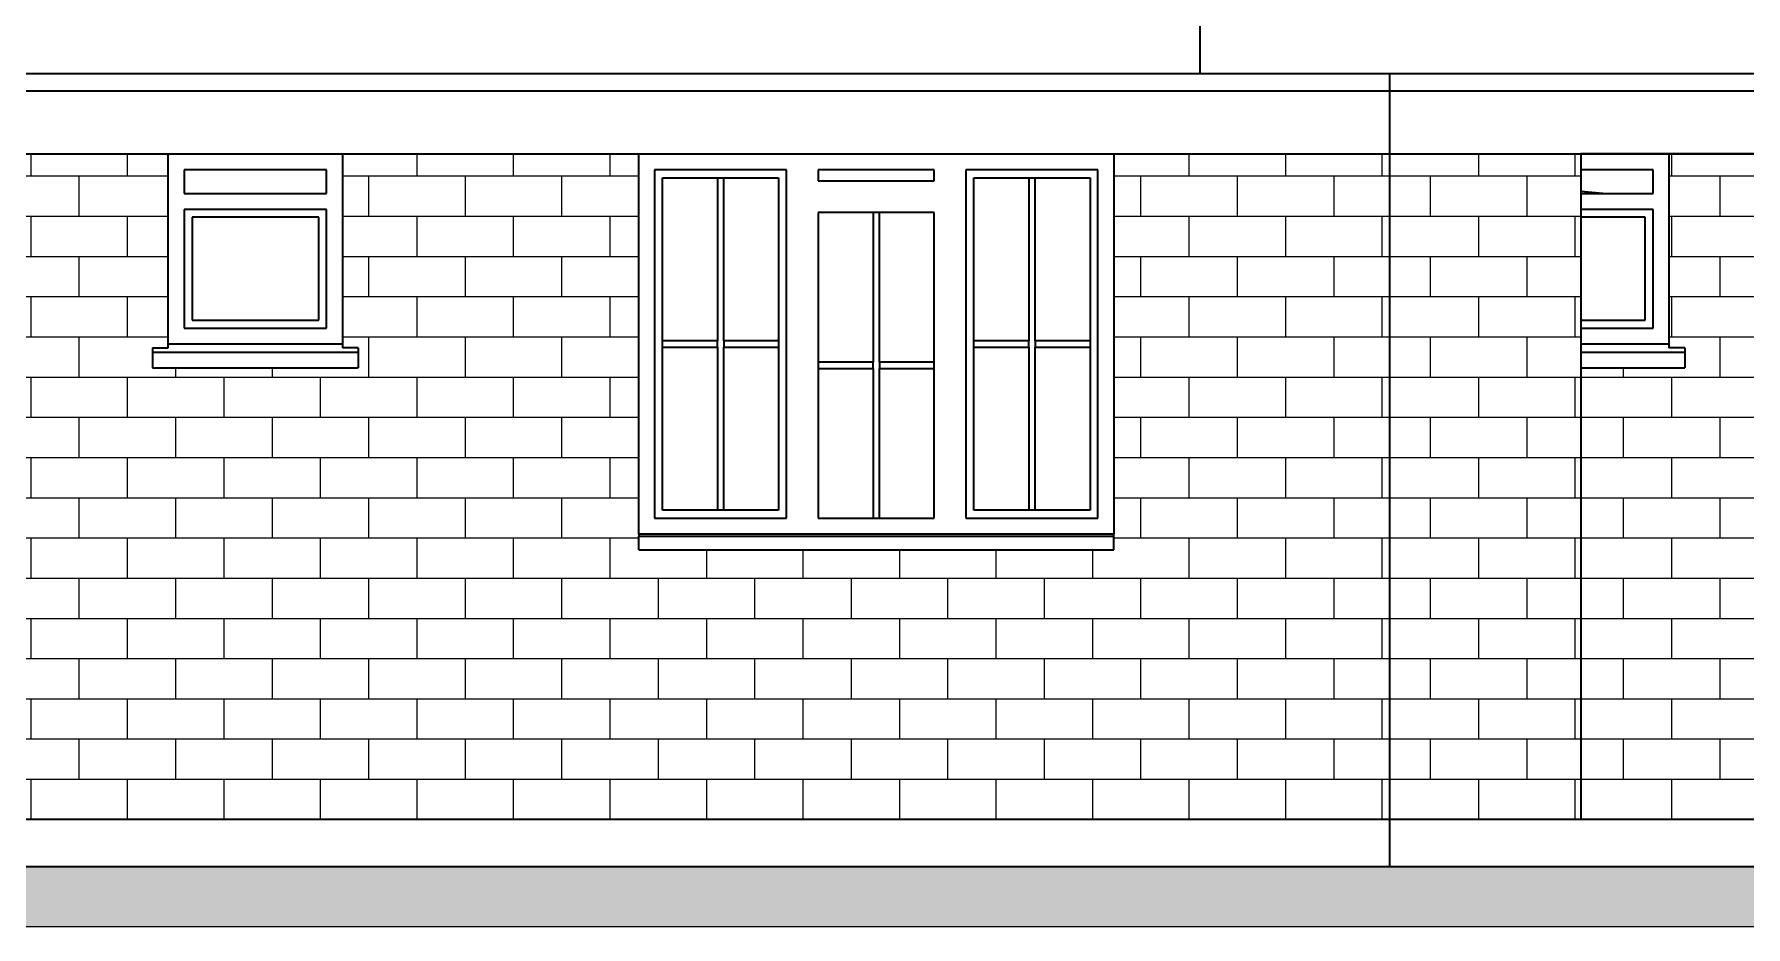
# Model space of a CAD drawing. Header units: millimetres. Extents: x 102766 to 172228, y -127504 to -81044.
# Drawn here: x 108671 to 114076, y -94192 to -91373 of the extents above; entities that cross this region are included whole.
import ezdxf

# ---------------------------------------------------------------- set-up
doc = ezdxf.new("R2010")
doc.units = ezdxf.units.MM
doc.header["$MEASUREMENT"] = 0
doc.layers.add('2D Drafting - General_Pen_No__105', color=7, linetype='Continuous', lineweight=13, true_color=0xcae6ff)
doc.layers.add('2D Drafting - General_Pen_No__82', color=7, linetype='Continuous', lineweight=20, true_color=0xaaaaaa)
doc.layers.add('Shell - Roof_Pen_No__21', color=7, linetype='Continuous', lineweight=35)
doc.layers.add('Structural - Bearing_Pen_No__21', color=7, linetype='Continuous', lineweight=35)
pattern_1 = [(0, (0, 0), (0, 127), []), (90, (0, 0), (-304.8, 0), [127, -127]), (90, (152.4, 127), (-304.8, 0), [127, -127])]

msp = doc.modelspace()

# ---------------------------------------------------------------- hatches: boundary and pattern name
at = {"layer": '2D Drafting - General_Pen_No__82', "linetype": 'Continuous'}
h = msp.add_hatch(dxfattribs=at)
h.set_pattern_fill('Shingle', color=256, style=0, pattern_type=2)
h.set_pattern_definition(pattern_1)
h.paths.add_polyline_path([(112952.3, -93851.6), (112952.3, -91751.6), (112080.6, -91751.6), (112080.6, -91801.6), (112080.6, -92901.6), (112080.6, -92951.6), (112080.6, -92957.9), (112080.6, -93001.6), (110580.6, -93001.6), (110580.6, -92957.9), (110580.6, -92951.6), (110580.6, -92901.6), (110580.6, -91801.6), (110580.6, -91751.6), (109644.8, -91751.6), (109644.8, -92363.4), (109694.8, -92363.4), (109694.8, -92377.7), (109694.8, -92426.9), (109044.8, -92426.9), (109044.8, -92377.7), (109044.8, -92363.4), (109094.8, -92363.4), (109094.8, -91751.6), (108575.1, -91751.6), (108575.1, -92363.4), (108625.1, -92363.4), (108625.1, -92377.7), (108625.1, -92426.9), (107975.1, -92426.9), (107975.1, -92377.7), (107975.1, -92363.4), (108025.1, -92363.4), (108025.1, -91751.6), (107065.8, -91751.6), (107065.8, -91801.6), (107065.8, -92901.6), (107065.8, -92951.6), (107065.8, -92957.9), (107065.8, -93001.6), (105565.8, -93001.6), (105565.8, -92957.9), (105565.8, -92951.6), (105565.8, -92901.6), (105565.8, -91801.6), (105565.8, -91751.6), (104651.4, -91751.6), (104651.4, -93851.6)])
h = msp.add_hatch(dxfattribs=at)
h.set_pattern_fill('Shingle', color=256, style=0, pattern_type=2)
h.set_pattern_definition(pattern_1)
h.paths.add_polyline_path([(112952.3, -91751.6), (112952.3, -93851.6), (113556.1, -93851.6), (113556.1, -91751.6)])
h = msp.add_hatch(dxfattribs=at)
h.set_pattern_fill('Shingle', color=256, style=0, pattern_type=2)
h.set_pattern_definition(pattern_1)
h.paths.add_polyline_path([(115456.9, -93851.6), (115456.9, -91751.6), (115001.2, -91751.6), (115001.2, -92663.4), (115051.2, -92663.4), (115051.2, -92677.7), (115051.2, -92726.9), (114201.2, -92726.9), (114201.2, -92677.7), (114201.2, -92663.4), (114251.2, -92663.4), (114251.2, -91751.6), (113833.7, -91751.6), (113833.7, -92363.4), (113883.7, -92363.4), (113883.7, -92377.7), (113883.7, -92426.9), (113556.1, -92426.9), (113556.1, -93851.6)])
msp.add_hatch(color=256, dxfattribs=at).paths.add_polyline_path([(104072.9, -94001.6), (119523.3, -94001.6), (119523.3, -94191.8), (104072.9, -94191.8)])

# ---------------------------------------------------------------- linework, layer by layer
at = {"layer": '2D Drafting - General_Pen_No__105', "linetype": 'Continuous', "flags": 128}
msp.add_lwpolyline([(104651.4, -93851.6), (112952.3, -93851.6), (112952.3, -91751.6), (112080.6, -91751.6), (112080.6, -91801.6), (112080.6, -92901.6), (112080.6, -92951.6), (112080.6, -92957.9), (112080.6, -93001.6), (110580.6, -93001.6), (110580.6, -92957.9), (110580.6, -92951.6), (110580.6, -92901.6), (110580.6, -91801.6), (110580.6, -91751.6), (109644.8, -91751.6), (109644.8, -92363.4), (109694.8, -92363.4), (109694.8, -92377.7), (109694.8, -92426.9), (109044.8, -92426.9), (109044.8, -92377.7), (109044.8, -92363.4), (109094.8, -92363.4), (109094.8, -91751.6), (108575.1, -91751.6)], dxfattribs=at)
for points in [[(112952.3, -91751.6), (112952.3, -93851.6), (113556.1, -93851.6), (113556.1, -91751.6)], [(115456.9, -93851.6), (115456.9, -91751.6), (115001.2, -91751.6), (115001.2, -92663.4), (115051.2, -92663.4), (115051.2, -92677.7), (115051.2, -92726.9), (114201.2, -92726.9), (114201.2, -92677.7), (114201.2, -92663.4), (114251.2, -92663.4), (114251.2, -91751.6), (113833.7, -91751.6), (113833.7, -92363.4), (113883.7, -92363.4), (113883.7, -92377.7), (113883.7, -92426.9), (113556.1, -92426.9), (113556.1, -93851.6)], [(104072.9, -94001.6), (119523.3, -94001.6), (119523.3, -94191.8), (104072.9, -94191.8)]]:
    msp.add_lwpolyline(points, close=True, dxfattribs=at)
at = {"layer": 'Shell - Roof_Pen_No__21', "linetype": 'Continuous'}
for p, q in [((112352.3, -91268.8), (112352.3, -91498)), ((112352.3, -91498), (104051.4, -91498)), ((112352.3, -91498), (112352.3, -91498)), ((118201.8, -91498), (112352.3, -91498))]:
    msp.add_line(p, q, dxfattribs=at)
at = {"layer": 'Structural - Bearing_Pen_No__21', "linetype": 'Continuous'}
for p, q in [((112952.3, -93851.6), (112952.3, -91498)), ((104651.4, -91552), (118651.8, -91552)), ((104651.4, -91751.6), (118651.8, -91751.6)), ((109094.8, -91751.6), (109644.8, -91751.6)), ((109094.8, -92363.4), (109094.8, -91751.6)), ((109644.8, -91751.6), (109644.8, -92363.4)), ((110580.6, -91801.6), (110580.6, -91751.6)), ((110580.6, -91751.6), (112080.6, -91751.6)), ((112080.6, -91751.6), (112080.6, -91801.6)), ((113556.1, -91751.6), (113556.1, -93851.6)), ((117071.2, -91751.6), (113556.1, -91751.6)), ((113833.7, -91751.6), (113833.7, -92363.4)), ((109144.8, -91801.6), (109144.8, -91876.6)), ((109594.8, -91801.6), (109144.8, -91801.6)), ((109594.8, -91876.6), (109594.8, -91801.6)), ((110580.6, -92901.6), (110580.6, -91801.6)), ((110630.6, -91801.6), (110630.6, -92901.6)), ((111047.2, -91801.6), (110630.6, -91801.6)), ((110655.6, -92876.6), (110655.6, -91826.6)), ((110655.6, -91826.6), (111022.2, -91826.6)), ((110828.9, -91826.6), (110828.9, -92341.6)), ((110848.9, -92341.6), (110848.9, -91826.6)), ((111022.2, -91826.6), (111022.2, -92876.6)), ((111047.2, -92901.6), (111047.2, -91801.6)), ((111147.2, -91801.6), (111147.2, -91836.6)), ((111513.9, -91801.6), (111147.2, -91801.6)), ((111513.9, -91836.6), (111513.9, -91801.6)), ((111613.9, -91801.6), (111613.9, -92901.6)), ((112030.6, -91801.6), (111613.9, -91801.6)), ((111638.9, -92876.6), (111638.9, -91826.6)), ((111638.9, -91826.6), (112005.6, -91826.6)), ((111812.2, -91826.6), (111812.2, -92341.6)), ((111832.2, -92341.6), (111832.2, -91826.6)), ((112005.6, -91826.6), (112005.6, -92876.6)), ((112030.6, -92901.6), (112030.6, -91801.6)), ((112080.6, -91801.6), (112080.6, -92901.6)), ((113783.7, -91801.6), (113556.1, -91801.6)), ((113783.7, -91876.6), (113783.7, -91801.6)), ((109144.8, -91876.6), (109594.8, -91876.6)), ((111147.2, -91836.6), (111513.9, -91836.6)), ((113556.1, -91869.4), (113636.5, -91876.6)), ((113556.1, -91876.6), (113783.7, -91876.6)), ((109144.8, -91926.6), (109144.8, -92301.6)), ((109594.8, -91926.6), (109144.8, -91926.6)), ((109594.8, -92301.6), (109594.8, -91926.6)), ((111147.2, -91936.6), (111147.2, -92901.6)), ((111513.9, -91936.6), (111147.2, -91936.6)), ((111320.6, -91936.6), (111320.6, -92409.1)), ((111340.6, -92409.1), (111340.6, -91936.6)), ((111513.9, -92901.6), (111513.9, -91936.6)), ((113783.7, -91926.6), (113556.1, -91926.6)), ((113783.7, -92301.6), (113783.7, -91926.6)), ((109169.8, -91951.6), (109169.8, -92276.6)), ((109569.8, -91951.6), (109169.8, -91951.6)), ((109569.8, -92276.6), (109569.8, -91951.6)), ((113758.7, -91951.6), (113556.1, -91951.6)), ((113758.7, -92276.6), (113758.7, -91951.6)), ((109144.8, -92301.6), (109594.8, -92301.6)), ((109169.8, -92276.6), (109569.8, -92276.6)), ((113556.1, -92272.4), (113559.5, -92276.6)), ((113556.1, -92276.6), (113758.7, -92276.6)), ((113556.1, -92301.6), (113783.7, -92301.6)), ((109044.8, -92363.4), (109044.8, -92377.7)), ((109044.8, -92363.4), (109094.8, -92363.4)), ((109644.8, -92351.6), (109094.8, -92351.6)), ((109694.8, -92363.4), (109644.8, -92363.4)), ((109694.8, -92363.4), (109694.8, -92377.7)), ((110828.9, -92341.6), (110655.6, -92341.6)), ((110655.6, -92361.6), (110828.9, -92361.6)), ((110828.9, -92361.6), (110828.9, -92341.6)), ((110828.9, -92361.6), (110828.9, -92876.6)), ((111022.2, -92341.6), (110848.9, -92341.6)), ((110848.9, -92341.6), (110848.9, -92361.6)), ((110848.9, -92876.6), (110848.9, -92361.6)), ((110848.9, -92361.6), (111022.2, -92361.6)), ((111812.2, -92341.6), (111638.9, -92341.6)), ((111638.9, -92361.6), (111812.2, -92361.6)), ((111812.2, -92361.6), (111812.2, -92341.6)), ((111812.2, -92361.6), (111812.2, -92876.6)), ((112005.6, -92341.6), (111832.2, -92341.6)), ((111832.2, -92341.6), (111832.2, -92361.6)), ((111832.2, -92876.6), (111832.2, -92361.6)), ((111832.2, -92361.6), (112005.6, -92361.6)), ((113833.7, -92351.6), (113556.1, -92351.6)), ((113883.7, -92363.4), (113833.7, -92363.4)), ((113883.7, -92363.4), (113883.7, -92377.7)), ((109044.8, -92377.7), (109694.8, -92377.7)), ((109044.8, -92377.7), (109044.8, -92426.9)), ((109044.8, -92426.9), (109694.8, -92426.9)), ((109694.8, -92377.7), (109694.8, -92426.9)), ((111320.6, -92409.1), (111147.2, -92409.1)), ((111320.6, -92429.1), (111320.6, -92409.1)), ((111513.9, -92409.1), (111340.6, -92409.1)), ((111340.6, -92409.1), (111340.6, -92429.1)), ((113556.1, -92377.7), (113883.7, -92377.7)), ((113556.1, -92426.9), (113883.7, -92426.9)), ((113883.7, -92377.7), (113883.7, -92426.9)), ((111147.2, -92429.1), (111320.6, -92429.1)), ((111320.6, -92429.1), (111320.6, -92901.6)), ((111340.6, -92901.6), (111340.6, -92429.1)), ((111340.6, -92429.1), (111513.9, -92429.1)), ((110580.6, -92951.6), (110580.6, -92901.6)), ((110630.6, -92901.6), (111047.2, -92901.6)), ((111022.2, -92876.6), (110655.6, -92876.6)), ((111147.2, -92901.6), (111513.9, -92901.6)), ((111613.9, -92901.6), (112030.6, -92901.6)), ((112005.6, -92876.6), (111638.9, -92876.6)), ((112080.6, -92901.6), (112080.6, -92951.6)), ((110580.6, -92951.6), (110580.6, -92957.9)), ((112080.6, -92951.6), (110580.6, -92951.6)), ((110580.6, -92957.9), (112080.6, -92957.9)), ((110580.6, -93001.6), (110580.6, -92957.9)), ((112080.6, -92957.9), (112080.6, -92951.6)), ((112080.6, -93001.6), (112080.6, -92957.9)), ((110580.6, -93001.6), (112080.6, -93001.6)), ((104651.4, -93851.6), (112952.3, -93851.6)), ((112952.3, -93851.6), (113556.1, -93851.6)), ((112952.3, -94001.6), (112952.3, -93851.6)), ((113556.1, -93851.6), (117071.2, -93851.6)), ((104651.4, -94001.6), (112952.3, -94001.6)), ((112952.3, -94001.6), (117601.8, -94001.6))]:
    msp.add_line(p, q, dxfattribs=at)

doc.saveas('drawing.dxf')
